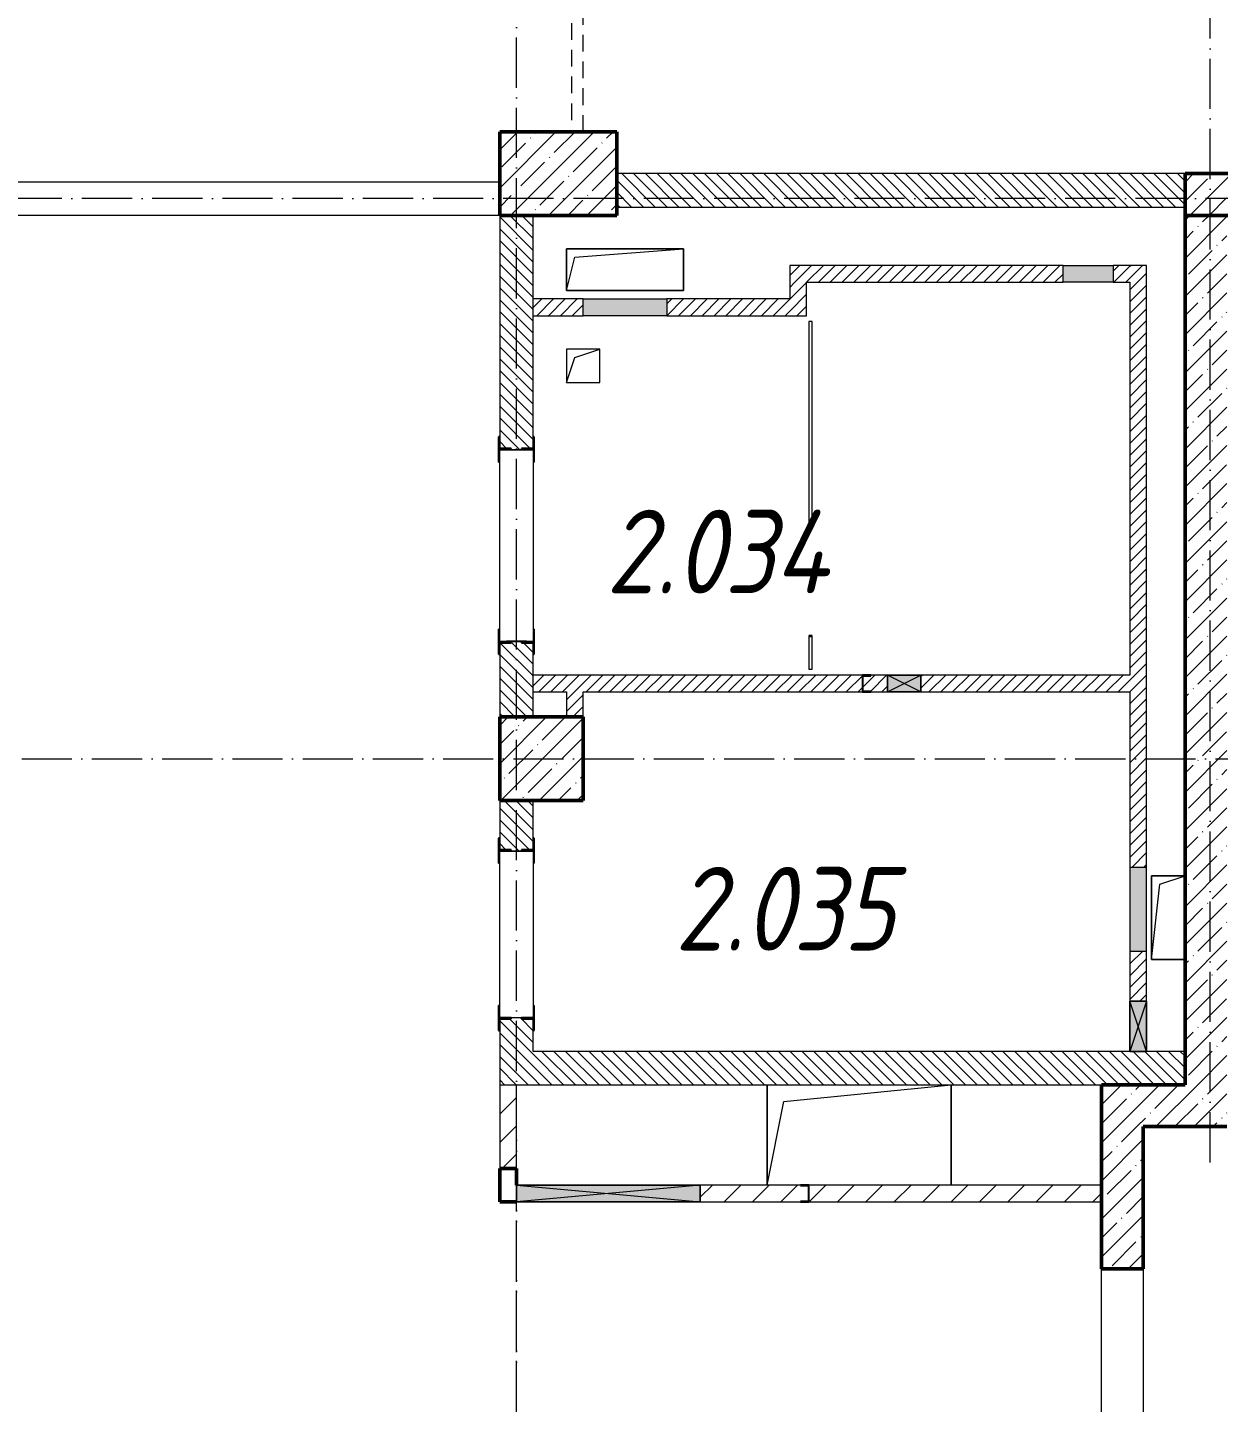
# Model space of a CAD drawing. Header units: millimetres. Extents: x -213536 to 1564669, y 70501 to 942238.
# Drawn here: x 634708 to 641833, y 619625 to 627849 of the extents above; entities that cross this region are included whole.
import ezdxf

# ---------------------------------------------------------------- set-up
doc = ezdxf.new("R2010")
doc.units = ezdxf.units.MM
doc.linetypes.add('200_ШТРИХ_ш1п0_6_', pattern=[160, 100, -60])
doc.linetypes.add('50_200_ШТРИХ_1Т_ш5_п1_п1_', pattern=[700, 500, -100, 0, -100])
for name, color, linetype, lineweight in [('3.1) ЖБ окна 1.2 м', 102, 'Continuous', 30), ('A-DETL-____-OTLN-3', 7, '200_ШТРИХ_ш1п0_6_', 9), ('A-DETL-GENF-OTLN', 7, 'Continuous', 9), ('A-DOOR-OPNG-MCUT', 7, 'Continuous', 35), ('A-FLOR-____-OTLN', 7, 'Continuous', 9), ('A-GENM-____-MCUT', 7, 'Continuous', 25), ('A-GENM-____-OTLN', 7, 'Continuous', 9), ('A-GENM-____-OTLN-1', 7, 'Continuous', 25), ('A-GLAZ-____-OTLN', 7, 'Continuous', 9), ('A-WALL-____-MCUT', 7, 'Continuous', 13), ('A-WALL-____-MCUT-2', 7, 'Continuous', 50), ('A-WALL-____-OTLN', 7, 'Continuous', 9), ('A-WALL-____-PATT-1', 7, 'Continuous', 9), ('A-WALL-FNSH-MCUT-1', 7, 'Continuous', 9), ('I-WALL-____-OTLN', 7, 'Continuous', 9), ('S-COLS-____-MCUT', 7, 'Continuous', 50), ('S-COLS-____-OTLN', 7, 'Continuous', 9), ('S-GRID-____-OTLN-1', 7, '50_200_ШТРИХ_1Т_ш5_п1_п1_', 9), ('Марки помещений', 7, 'Continuous', 9)]:
    doc.layers.add(name, color=color, linetype=linetype, lineweight=lineweight)
doc.layers.add('A-DOOR-____-OTLN-1', color=7, linetype='Continuous', lineweight=9, true_color=0xffffff)
doc.styles.add('ISOCPEUR_I_2', font='isocpeui.ttf', dxfattribs={"width": 0.85, "height": 2.3})
pattern_1 = [(135, (544282.637, 571544.04), (-35.35534, -35.35534), [])]
pattern_2 = [(45, (544282.637, 571544.04), (-35.35534, 35.35534), [])]
pattern_3 = [(45, (544282.64, 571544.04), (-84.85281, 84.85281), [])]
pattern_4 = [(45, (544282.64, 571544.04), (-114.04925, 114.04925), []), (45, (544396.69, 571544.04), (-114.04925, 114.04925), [201.612, -40.322, 3.353, -36.97])]

# ---------------------------------------------------------------- blocks, each defined once
blk = doc.blocks.new('BSC_Колонна _Прямоугольная - 500х700-V110-АР1_План отверстий 2 этажа в осях 1-64_Ю-ЯЯ')
at = {"layer": 'S-COLS-____-OTLN'}
h = blk.add_hatch(dxfattribs=at)
h.set_pattern_fill('FP_123', color=256, style=0, pattern_type=2)
h.set_pattern_definition([(315, (-55431.04, 93600), (114.04925, 114.04925), []), (315, (-55431.04, 93485.95), (114.04925, 114.04925), [201.613, -40.323, 3.353, -36.97])])
h.paths.add_polyline_path([(-250, 350), (-250, -350), (250, -350), (250, 350)], flags=0)
at = {"layer": 'S-COLS-____-MCUT'}
for p, q in [((250, 350), (-250, 350)), ((-250, 350), (-250, -350)), ((250, -350), (250, 350)), ((-250, -350), (250, -350))]:
    blk.add_line(p, q, dxfattribs=at)
blk = doc.blocks.new('BSC_Колонна _Прямоугольная - 500х500-V147-АР1_План отверстий 2 этажа в осях 1-64_Ю-ЯЯ')
at = {"layer": 'S-COLS-____-OTLN'}
h = blk.add_hatch(dxfattribs=at)
h.set_pattern_fill('FP_160', color=256, style=0, pattern_type=2)
h.set_pattern_definition([(45, (-93500, -51931.04), (-114.04925, 114.04925), []), (45, (-93385.95, -51931.04), (-114.04925, 114.04925), [201.613, -40.323, 3.353, -36.97])])
h.paths.add_polyline_path([(-250, -250), (250, -250), (250, 250), (-250, 250)], flags=0)
at = {"layer": 'S-COLS-____-MCUT'}
for p, q in [((250, 250), (-250, 250)), ((-250, 250), (-250, -250)), ((250, -250), (250, 250)), ((-250, -250), (250, -250))]:
    blk.add_line(p, q, dxfattribs=at)
blk = doc.blocks.new('DOR_ДУ_распашная__1Ст_Прямоугольная_ШЕР - Вн_650х2100h_Кабинки С_у-19996353-АР1_План отверстий 2 этажа в осях 1-64_Ю-ЯЯ')
at = {"layer": 'A-DOOR-OPNG-MCUT'}
for p, q in [((-325, 10), (-325, -10)), ((325, -10), (325, 10))]:
    blk.add_line(p, q, dxfattribs=at)
blk = doc.blocks.new('154_Фахверк_СКБ_Швеллер - Тип_100_3960-28318856-АР1_План отверстий 2 этажа в осях 1-64_Ю-ЯЯ')
at = {"layer": 'A-GENM-____-MCUT'}
for p, q in [((175, 50), (125, 50)), ((125, 50), (125, -50)), ((128, 47), (175, 47)), ((128, -47), (128, 47)), ((175, 47), (175, 50)), ((125, -50), (175, -50)), ((175, -47), (128, -47)), ((175, -50), (175, -47))]:
    blk.add_line(p, q, dxfattribs=at)
blk = doc.blocks.new('154_Фахверк_СКБ_Швеллер - Тип_100_3960-28331862-АР1_План отверстий 2 этажа в осях 1-64_Ю-ЯЯ')
at = {"layer": 'A-GENM-____-MCUT'}
for p, q in [((175, 50), (125, 50)), ((125, 50), (125, -50)), ((128, 47), (175, 47)), ((128, -47), (128, 47)), ((175, 47), (175, 50)), ((125, -50), (175, -50)), ((175, -47), (128, -47)), ((175, -50), (175, -47))]:
    blk.add_line(p, q, dxfattribs=at)
blk = doc.blocks.new('154_Стойка_СКБ_Уголок - СМ-2180_200-28268025-АР1_План отверстий 2 этажа в осях 1-64_Ю-ЯЯ')
at = {"layer": 'A-GENM-____-MCUT'}
for p, q in [((125, 156), (125, 81)), ((200, 156), (125, 156)), ((131, 81), (131, 150)), ((131, 150), (200, 150)), ((200, 150), (200, 156)), ((125, 81), (131, 81)), ((131, 19), (125, 19)), ((125, 19), (125, -56)), ((131, -50), (131, 19)), ((125, -56), (200, -56)), ((200, -50), (131, -50)), ((200, -56), (200, -50))]:
    blk.add_line(p, q, dxfattribs=at)
blk = doc.blocks.new('Стойка_Влож_Полоса боковая - Полоса-28213942-АР1_План отверстий 2 этажа в осях 1-64_Ю-ЯЯ')
at = {"layer": 'A-GENM-____-OTLN'}
for p, q in [((-5, 60), (0, 60)), ((-5, -60), (-5, 60)), ((0, -60), (-5, -60))]:
    blk.add_line(p, q, dxfattribs=at)
blk = doc.blocks.new('Стойка_Влож_Уголок_Опорный - Уголок-28213941-АР1_План отверстий 2 этажа в осях 1-64_Ю-ЯЯ')
at = {"layer": 'A-GENM-____-OTLN'}
for p, q in [((-212, -6), (-212, 0)), ((0, 0), (0, -6)), ((-212, -75), (-212, -6)), ((-212, -6), (-206, -6)), ((-212, -75), (-206, -75)), ((-6, -6), (0, -6)), ((-6, -75), (0, -75)), ((0, -6), (0, -75))]:
    blk.add_line(p, q, dxfattribs=at)
blk = doc.blocks.new('AR_Отверстие Ниша - Лючок-32401671-АР1_План отверстий 2 этажа в осях 1-64_Ю-ЯЯ')
at = {"layer": 'A-GLAZ-____-OTLN'}
blk.add_hatch(color=256, dxfattribs=at).paths.add_polyline_path([(250, -50), (250, 50), (-250, 50), (-250, -50)], flags=0)
for p, q in [((250, 50), (-250, 50)), ((-250, 50), (-250, -50)), ((250, -50), (250, 50)), ((-250, -50), (250, -50))]:
    blk.add_line(p, q, dxfattribs=at)
blk = doc.blocks.new('AR_Отверстие Ниша - Лючок-32401647-АР1_План отверстий 2 этажа в осях 1-64_Ю-ЯЯ')
at = {"layer": 'A-GLAZ-____-OTLN'}
blk.add_hatch(color=256, dxfattribs=at).paths.add_polyline_path([(150, 50), (-150, 50), (-150, -50), (150, -50)], flags=0)
for p, q in [((-150, 50), (150, 50)), ((-150, -50), (-150, 50)), ((150, 50), (150, -50)), ((150, -50), (-150, -50))]:
    blk.add_line(p, q, dxfattribs=at)
blk = doc.blocks.new('AR_Отверстие Ниша - Лючок-32401869-АР1_План отверстий 2 этажа в осях 1-64_Ю-ЯЯ')
at = {"layer": 'A-GLAZ-____-OTLN'}
blk.add_hatch(color=256, dxfattribs=at).paths.add_polyline_path([(250, 50), (-250, 50), (-250, -50), (250, -50)], flags=0)
for p, q in [((-250, 50), (250, 50)), ((-250, -50), (-250, 50)), ((250, 50), (250, -50)), ((250, -50), (-250, -50))]:
    blk.add_line(p, q, dxfattribs=at)
blk = doc.blocks.new('AR_Отверстие прямоугольное _в плите_ - AR_Отверстие прямоугольное _в плите_-30459207-АР1_План отверстий 2 этажа в осях 1-64_Ю-ЯЯ')
at = {"layer": 'A-GENM-____-OTLN'}
for p, q in [((100, 100), (-100, 100)), ((-100, 100), (-100, -100)), ((-50, 50), (100, 100)), ((100, -100), (100, 100)), ((-100, -100), (-50, 50)), ((-100, -100), (100, -100))]:
    blk.add_line(p, q, dxfattribs=at)
blk = doc.blocks.new('AR_Отверстие прямоугольное _в плите_ - AR_Отверстие прямоугольное _в плите_-30229458-АР1_План отверстий 2 этажа в осях 1-64_Ю-ЯЯ')
at = {"layer": 'A-GENM-____-OTLN'}
for p, q in [((100, 250), (-100, 250)), ((-100, 250), (-100, -250)), ((-50, 200), (100, 250)), ((-100, -250), (-50, 200)), ((-100, -250), (100, -250))]:
    blk.add_line(p, q, dxfattribs=at)
blk = doc.blocks.new('AR_Отверстие прямоугольное _в плите_ - AR_Отверстие прямоугольное _в плите_-30459221-АР1_План отверстий 2 этажа в осях 1-64_Ю-ЯЯ')
at = {"layer": 'A-GENM-____-OTLN'}
for p, q in [((350, 125), (-350, 125)), ((-350, 125), (-350, -125)), ((-300, 75), (350, 125)), ((350, -125), (350, 125)), ((-350, -125), (-300, 75)), ((-350, -125), (350, -125))]:
    blk.add_line(p, q, dxfattribs=at)
blk = doc.blocks.new('AR_Отверстие прямоугольное _в плите_ - AR_Отверстие прямоугольное _в плите_-30552682-АР1_План отверстий 2 этажа в осях 1-64_Ю-ЯЯ')
at = {"layer": 'A-GENM-____-OTLN'}
for p, q in [((-550, 300), (-550, -300)), ((-450, 200), (550, 300)), ((550, -300), (550, 300)), ((-550, -300), (-450, 200))]:
    blk.add_line(p, q, dxfattribs=at)
blk = doc.blocks.new('AR_Отверстие прямоугольное _в стене__БезПР - AR_Отверстие прямоугольное _в стене__БезПР-36427953-АР1_План отверстий 2 этажа в осях 1-64_Ю-ЯЯ')
at = {"layer": 'A-GLAZ-____-OTLN'}
blk.add_hatch(color=256, dxfattribs=at).paths.add_polyline_path([(100, 50), (-100, 50), (-100, -50), (100, -50)], flags=0)
at = {"layer": 'A-DETL-GENF-OTLN'}
for p, q in [((-100, -50), (-100, 50)), ((-100, 50), (100, 50)), ((100, 50), (-100, -50)), ((-100, 50), (100, -50)), ((100, 50), (-100, 50)), ((-100, 50), (-100, -50)), ((100, 50), (100, -50)), ((100, -50), (100, 50)), ((100, -50), (-100, -50)), ((-100, -50), (100, -50))]:
    blk.add_line(p, q, dxfattribs=at)
blk = doc.blocks.new('AR_Отверстие прямоугольное _в стене__БезПР - AR_Отверстие прямоугольное _в стене__БезПР-36789536-АР1_План отверстий 2 этажа в осях 1-64_Ю-ЯЯ')
at = {"layer": 'A-GLAZ-____-OTLN'}
blk.add_hatch(color=256, dxfattribs=at).paths.add_polyline_path([(150, 50), (-150, 50), (-150, -50), (150, -50)], flags=0)
at = {"layer": 'A-DETL-GENF-OTLN'}
for p, q in [((-150, -50), (-150, 50)), ((-150, 50), (150, 50)), ((150, 50), (-150, -50)), ((-150, 50), (150, -50)), ((150, 50), (-150, 50)), ((-150, 50), (-150, -50)), ((150, 50), (150, -50)), ((150, -50), (150, 50)), ((150, -50), (-150, -50)), ((-150, -50), (150, -50))]:
    blk.add_line(p, q, dxfattribs=at)
blk = doc.blocks.new('BSC_Колонна _Прямоугольная1 - 200х100 _металл_-V206-АР1_План отверстий 2 этажа в осях 1-64_Ю-ЯЯ')
at = {"layer": 'S-COLS-____-MCUT'}
for p, q in [((0, 50), (-100, 50)), ((-100, 50), (-100, -50)), ((100, -50), (100, 50)), ((-100, -50), (100, -50))]:
    blk.add_line(p, q, dxfattribs=at)
blk = doc.blocks.new('AR_Отверстие прямоугольное _в стене_ - AR_Отверстие прямоугольное _в стене__ОВ-36943067-АР1_План отверстий 2 этажа в осях 1-64_Ю-ЯЯ')
at = {"layer": 'A-GLAZ-____-OTLN'}
blk.add_hatch(color=256, dxfattribs=at).paths.add_polyline_path([(550, -50), (550, 50), (-550, 50), (-550, -50)], flags=0)
at = {"layer": 'A-DETL-GENF-OTLN'}
for p, q in [((-550, -50), (-550, 50)), ((-550, 50), (550, 50)), ((550, 50), (-550, -50)), ((-550, 50), (550, -50)), ((550, 50), (-550, 50)), ((-550, 50), (-550, -50)), ((550, 50), (550, -50)), ((550, -50), (550, 50)), ((550, -50), (-550, -50)), ((-550, -50), (550, -50))]:
    blk.add_line(p, q, dxfattribs=at)
blk = doc.blocks.new('2этаж')
at = {"layer": 'S-GRID-____-OTLN-1', "color": 251, "ltscale": 0.6, "true_color": 0x636466}
for p, q in [((77758.3, 498997), (77758.3, 549908.8)), ((81908.3, 508532.6), (81908.3, 549908.8)), ((88482.7, 514297), (-20260.4, 514297)), ((53374.4, 510947), (88482.7, 510947)), ((77758.3, 454533.3), (77758.3, 508896.9))]:
    blk.add_line(p, q, dxfattribs=at)

msp = doc.modelspace()

# ---------------------------------------------------------------- hatches: boundary and pattern name
at = {"layer": 'A-WALL-____-PATT-1'}
h = msp.add_hatch(dxfattribs=at)
h.set_pattern_fill('FP_6', color=256, style=0, pattern_type=2)
h.set_pattern_definition(pattern_1)
h.paths.add_polyline_path([(641632.6, 626775.1), (641632.6, 626975.1), (638232.6, 626975.1), (638232.6, 626775.1), (639712.5, 626775.1)], flags=0)
h = msp.add_hatch(dxfattribs=at)
h.set_pattern_fill('FP_13', color=256, style=0, pattern_type=2)
h.set_pattern_definition(pattern_4)
h.paths.add_polyline_path([(645032.6, 626725.1), (645032.6, 626975.1), (641632.6, 626975.1), (641632.6, 626725.1), (643247.5, 626725.1)], flags=0)
h = msp.add_hatch(dxfattribs=at)
h.set_pattern_fill('FP_6', color=256, style=0, pattern_type=2)
h.set_pattern_definition(pattern_1)
h.paths.add_polyline_path([(637732.6, 623725.1), (637732.6, 624169.1), (637663.6, 624169.1), (637663.6, 624175.1), (637601.6, 624175.1), (637601.6, 624169.1), (637532.6, 624169.1), (637532.6, 623725.1)], flags=0)
h.paths.add_polyline_path([(637663.6, 625325.1), (637663.6, 625331.1), (637732.6, 625331.1), (637732.6, 626725.1), (637532.6, 626725.1), (637532.6, 625331.1), (637601.6, 625331.1), (637601.6, 625325.1)], flags=0)
h = msp.add_hatch(dxfattribs=at)
h.set_pattern_fill('FP_13', color=256, style=0, pattern_type=2)
h.set_pattern_definition(pattern_4)
h.paths.add_polyline_path([(641882.6, 621525.1), (641882.6, 626725.1), (641632.6, 626725.1), (641632.6, 621525.1)], flags=0)
h = msp.add_hatch(dxfattribs=at)
h.set_pattern_fill('FP_5', color=256, style=0, pattern_type=2)
h.set_pattern_definition(pattern_2)
h.paths.add_polyline_path([(641202.6, 626325.1), (641302.6, 626325.1), (641302.6, 626425.1), (641202.6, 626425.1), (641202.6, 626419.9)], flags=0)
h.paths.add_polyline_path([(639367.6, 626325.1), (640902.6, 626325.1), (640902.6, 626425.1), (639267.6, 626425.1), (639267.6, 626325.1)], flags=0)
h = msp.add_hatch(dxfattribs=at)
h.set_pattern_fill('FP_5', color=256, style=0, pattern_type=2)
h.set_pattern_definition(pattern_2)
h.paths.add_polyline_path([(641389.3, 622025.1), (641402.6, 622025.1), (641402.6, 622325.1), (641302.6, 622325.1), (641302.6, 622025.1), (641388.7, 622025.1)], flags=0)
h.paths.add_polyline_path([(641302.6, 622825.1), (641402.6, 622825.1), (641402.6, 626425.1), (641302.6, 626425.1), (641302.6, 623875.1)], flags=0)
h = msp.add_hatch(dxfattribs=at)
h.set_pattern_fill('FP_5', color=256, style=0, pattern_type=2)
h.set_pattern_definition(pattern_2)
h.paths.add_polyline_path([(639367.6, 626125.1), (639367.6, 626325.1), (639267.6, 626325.1), (639267.6, 626125.1)], flags=0)
h = msp.add_hatch(dxfattribs=at)
h.set_pattern_fill('FP_5', color=256, style=0, pattern_type=2)
h.set_pattern_definition(pattern_2)
h.paths.add_polyline_path([(638032.6, 626125.1), (638032.6, 626225.1), (637732.6, 626225.1), (637732.6, 626125.1)], flags=0)
h.paths.add_polyline_path([(639267.6, 626125.1), (639267.6, 626225.1), (638532.6, 626225.1), (638532.6, 626125.1)], flags=0)
h = msp.add_hatch(dxfattribs=at)
h.set_pattern_fill('FP_5', color=256, style=0, pattern_type=2)
h.set_pattern_definition(pattern_2)
h.paths.add_polyline_path([(640052.6, 623875.1), (641302.6, 623875.1), (641302.6, 623975.1), (640052.6, 623975.1), (640052.6, 623936.9)], flags=0)
h.paths.add_polyline_path([(637932.6, 623875.1), (639702.6, 623875.1), (639702.6, 623975.1), (637732.6, 623975.1), (637732.6, 623875.1)], flags=0)
h.paths.add_polyline_path([(639852.6, 623875.1), (639852.6, 623975.1), (639752.6, 623975.1), (639752.6, 623972.1), (639705.6, 623972.1), (639705.6, 623878.1), (639752.6, 623878.1), (639752.6, 623875.1)], flags=0)
h = msp.add_hatch(dxfattribs=at)
h.set_pattern_fill('FP_5', color=256, style=0, pattern_type=2)
h.set_pattern_definition(pattern_2)
h.paths.add_polyline_path([(637932.6, 623725.1), (638032.6, 623725.1), (638032.6, 623875.1), (637932.6, 623875.1)], flags=0)
h = msp.add_hatch(dxfattribs=at)
h.set_pattern_fill('FP_6', color=256, style=0, pattern_type=2)
h.set_pattern_definition(pattern_1)
h.paths.add_polyline_path([(637732.6, 621525.1), (637732.6, 621919.1), (637663.6, 621919.1), (637663.6, 621925.1), (637601.6, 621925.1), (637601.6, 621919.1), (637532.6, 621919.1), (637532.6, 621525.1)], flags=0)
h.paths.add_polyline_path([(637601.6, 622925.1), (637663.6, 622925.1), (637663.6, 622931.1), (637732.6, 622931.1), (637732.6, 623225.1), (637532.6, 623225.1), (637532.6, 622931.1), (637601.6, 622931.1)], flags=0)
h = msp.add_hatch(dxfattribs=at)
h.set_pattern_fill('FP_6', color=256, style=0, pattern_type=2)
h.set_pattern_definition(pattern_1)
h.paths.add_polyline_path([(639712.5, 621525.1), (641632.6, 621525.1), (641632.6, 621725.1), (637732.6, 621725.1), (637732.6, 621525.1)], flags=0)
h = msp.add_hatch(dxfattribs=at)
h.set_pattern_fill('FP_4', color=256, style=0, pattern_type=2)
h.set_pattern_definition(pattern_3)
h.paths.add_polyline_path([(637532.6, 621025.1), (637632.6, 621025.1), (637632.6, 621525.1), (637532.6, 621525.1)], flags=0)
h = msp.add_hatch(dxfattribs=at)
h.set_pattern_fill('FP_13', color=256, style=0, pattern_type=2)
h.set_pattern_definition(pattern_4)
h.paths.add_polyline_path([(641882.6, 621275.1), (641882.6, 621525.1), (641132.6, 621525.1), (641132.6, 621275.1), (641382.6, 621275.1)], flags=0)
h = msp.add_hatch(dxfattribs=at)
h.set_pattern_fill('FP_13', color=256, style=0, pattern_type=2)
h.set_pattern_definition(pattern_4)
h.paths.add_polyline_path([(641382.6, 618625.1), (641382.6, 618825.1), (641132.6, 618825.1), (641132.6, 618625.1)], flags=0)
h.paths.add_polyline_path([(641132.6, 620425.1), (641382.6, 620425.1), (641382.6, 621275.1), (641132.6, 621275.1)], flags=0)
h = msp.add_hatch(dxfattribs=at)
h.set_pattern_fill('FP_4', color=256, style=0, pattern_type=2)
h.set_pattern_definition(pattern_3)
h.paths.add_polyline_path([(641132.6, 620825.1), (641132.6, 620925.1), (639382.6, 620925.1), (639382.6, 620825.1), (639712.5, 620825.1)], flags=0)
h.paths.add_polyline_path([(639332.6, 620825.1), (639332.6, 620828.1), (639379.6, 620828.1), (639379.6, 620922.1), (639332.6, 620922.1), (639332.6, 620925.1), (638732.6, 620925.1), (638732.6, 620825.1)], flags=0)

# ---------------------------------------------------------------- linework, layer by layer
at = {"layer": 'A-DETL-____-OTLN-3'}
for p, q in [((637962.6, 632675.1), (637962.6, 627225.1)), ((638032.6, 627225.1), (638032.6, 632675.1))]:
    msp.add_line(p, q, dxfattribs=at)
at = {"layer": 'A-FLOR-____-OTLN'}
for p, q in [((637932.6, 626525.1), (638632.6, 626525.1)), ((637932.6, 626275.1), (637932.6, 626525.1)), ((638632.6, 626525.1), (638632.6, 626275.1)), ((638632.6, 626275.1), (637932.6, 626275.1)), ((641432.6, 622775.1), (641632.6, 622775.1)), ((641432.6, 622275.1), (641432.6, 622775.1)), ((641632.6, 622275.1), (641432.6, 622275.1)), ((639132.6, 620925.1), (639132.6, 621525.1)), ((640232.6, 621525.1), (640232.6, 620925.1))]:
    msp.add_line(p, q, dxfattribs=at)
at = {"layer": 'A-WALL-____-MCUT'}
for p, q in [((641632.6, 626975.1), (638232.6, 626975.1)), ((638232.6, 626775.1), (641632.6, 626775.1)), ((637532.6, 626725.1), (637532.6, 625400.1)), ((637732.6, 625400.1), (637732.6, 626725.1)), ((637601.6, 625325.1), (637663.6, 625325.1)), ((637663.6, 624175.1), (637601.6, 624175.1)), ((637532.6, 624100.1), (637532.6, 623725.1)), ((637732.6, 623725.1), (637732.6, 624100.1)), ((637532.6, 623225.1), (637532.6, 623000.1)), ((637732.6, 623000.1), (637732.6, 623225.1)), ((637601.6, 622925.1), (637663.6, 622925.1)), ((637663.6, 621925.1), (637601.6, 621925.1)), ((637532.6, 621850.1), (637532.6, 621525.1)), ((637732.6, 621725.1), (637732.6, 621850.1)), ((641302.6, 621725.1), (637732.6, 621725.1)), ((641632.6, 621725.1), (641402.6, 621725.1)), ((637532.6, 621525.1), (641132.6, 621525.1))]:
    msp.add_line(p, q, dxfattribs=at)
at = {"layer": 'A-WALL-____-MCUT-2'}
for p, q in [((641632.6, 626975.1), (641632.6, 621525.1)), ((645032.6, 626975.1), (641632.6, 626975.1)), ((641632.6, 626725.1), (645032.6, 626725.1)), ((641132.6, 621525.1), (641132.6, 620425.1)), ((641632.6, 621525.1), (641132.6, 621525.1)), ((641382.6, 620425.1), (641382.6, 621275.1)), ((641382.6, 621275.1), (641882.6, 621275.1)), ((641132.6, 620425.1), (641382.6, 620425.1))]:
    msp.add_line(p, q, dxfattribs=at)
at = {"layer": 'A-WALL-____-OTLN'}
for p, q in [((641132.6, 618825.1), (641132.6, 620425.1)), ((641382.6, 620425.1), (641382.6, 618825.1))]:
    msp.add_line(p, q, dxfattribs=at)
at = {"layer": 'A-WALL-FNSH-MCUT-1'}
for p, q in [((640902.6, 626425.1), (639267.6, 626425.1)), ((639267.6, 626425.1), (639267.6, 626225.1)), ((641402.6, 626425.1), (641202.6, 626425.1)), ((641402.6, 622825.1), (641402.6, 626425.1)), ((639367.6, 626325.1), (640902.6, 626325.1)), ((639367.6, 626125.1), (639367.6, 626325.1)), ((641202.6, 626325.1), (641302.6, 626325.1)), ((641302.6, 626325.1), (641302.6, 623975.1)), ((638032.6, 626225.1), (637732.6, 626225.1)), ((639267.6, 626225.1), (638532.6, 626225.1)), ((637732.6, 626125.1), (638032.6, 626125.1)), ((638532.6, 626125.1), (639367.6, 626125.1)), ((639382.6, 626090.1), (639382.6, 624860.1)), ((639402.6, 626090.1), (639382.6, 626090.1)), ((639402.6, 624860.1), (639402.6, 626090.1)), ((639382.6, 624210.1), (639382.6, 624010.1)), ((639402.6, 624010.1), (639402.6, 624210.1)), ((639702.6, 623975.1), (637732.6, 623975.1)), ((639382.6, 624010.1), (639402.6, 624010.1)), ((639852.6, 623975.1), (639752.6, 623975.1)), ((641302.6, 623975.1), (640052.6, 623975.1)), ((637732.6, 623875.1), (637932.6, 623875.1)), ((637932.6, 623875.1), (637932.6, 623725.1)), ((638032.6, 623875.1), (639702.6, 623875.1)), ((638032.6, 623725.1), (638032.6, 623875.1)), ((639752.6, 623875.1), (639852.6, 623875.1)), ((640052.6, 623875.1), (641302.6, 623875.1)), ((641302.6, 623875.1), (641302.6, 622825.1)), ((641302.6, 622325.1), (641302.6, 622025.1)), ((641402.6, 622025.1), (641402.6, 622325.1)), ((637532.6, 621525.1), (637532.6, 621025.1)), ((637632.6, 621025.1), (637632.6, 621525.1)), ((639332.6, 620925.1), (638732.6, 620925.1)), ((641132.6, 620925.1), (639382.6, 620925.1)), ((641132.6, 620825.1), (641132.6, 620925.1)), ((638732.6, 620825.1), (639332.6, 620825.1)), ((639382.6, 620825.1), (641132.6, 620825.1))]:
    msp.add_line(p, q, dxfattribs=at)
at = {"layer": 'I-WALL-____-OTLN'}
for p, q in [((633532.6, 626925.1), (637532.6, 626925.1)), ((637532.6, 626725.1), (633532.6, 626725.1)), ((637532.6, 624175.1), (637532.6, 625325.1)), ((637732.6, 625325.1), (637732.6, 624175.1)), ((637532.6, 621925.1), (637532.6, 622925.1)), ((637732.6, 622925.1), (637732.6, 621925.1))]:
    msp.add_line(p, q, dxfattribs=at)

# ---------------------------------------------------------------- block references
at = {"layer": '3.1) ЖБ окна 1.2 м'}
msp.add_blockref('2этаж', (559874.3, 112528.1), dxfattribs=at)
at = {"layer": 'A-DOOR-____-OTLN-1', "rotation": 90}
msp.add_blockref('DOR_ДУ_распашная__1Ст_Прямоугольная_ШЕР - Вн_650х2100h_Кабинки С_у-19996353-АР1_План отверстий 2 этажа в осях 1-64_Ю-ЯЯ', (639392.6, 624535.1), dxfattribs=at)
at = {"layer": 'A-GENM-____-OTLN'}
for name, p in [('AR_Отверстие прямоугольное _в плите_ - AR_Отверстие прямоугольное _в плите_-30459221-АР1_План отверстий 2 этажа в осях 1-64_Ю-ЯЯ', (638282.6, 626400.1)), ('AR_Отверстие прямоугольное _в плите_ - AR_Отверстие прямоугольное _в плите_-30459207-АР1_План отверстий 2 этажа в осях 1-64_Ю-ЯЯ', (638032.6, 625825.1)), ('Стойка_Влож_Уголок_Опорный - Уголок-28213941-АР1_План отверстий 2 этажа в осях 1-64_Ю-ЯЯ', (637738.6, 625325.1)), ('Стойка_Влож_Уголок_Опорный - Уголок-28213941-АР1_План отверстий 2 этажа в осях 1-64_Ю-ЯЯ', (637738.6, 622925.1)), ('AR_Отверстие прямоугольное _в плите_ - AR_Отверстие прямоугольное _в плите_-30229458-АР1_План отверстий 2 этажа в осях 1-64_Ю-ЯЯ', (641532.6, 622525.1)), ('AR_Отверстие прямоугольное _в плите_ - AR_Отверстие прямоугольное _в плите_-30552682-АР1_План отверстий 2 этажа в осях 1-64_Ю-ЯЯ', (639682.6, 621225.1))]:
    msp.add_blockref(name, p, dxfattribs=at)
for name, p, rotation in [('Стойка_Влож_Полоса боковая - Полоса-28213942-АР1_План отверстий 2 этажа в осях 1-64_Ю-ЯЯ', (637632.6, 625325.1), 89.99999999999991), ('Стойка_Влож_Уголок_Опорный - Уголок-28213941-АР1_План отверстий 2 этажа в осях 1-64_Ю-ЯЯ', (637526.6, 624175.1), 180), ('Стойка_Влож_Полоса боковая - Полоса-28213942-АР1_План отверстий 2 этажа в осях 1-64_Ю-ЯЯ', (637632.6, 624175.1), 269.9999999999999), ('Стойка_Влож_Полоса боковая - Полоса-28213942-АР1_План отверстий 2 этажа в осях 1-64_Ю-ЯЯ', (637632.6, 622925.1), 89.99999999999991), ('Стойка_Влож_Уголок_Опорный - Уголок-28213941-АР1_План отверстий 2 этажа в осях 1-64_Ю-ЯЯ', (637526.6, 621925.1), 180)]:
    msp.add_blockref(name, p, dxfattribs=dict(at, rotation=rotation))
at = {"layer": 'A-GENM-____-OTLN-1'}
for name, p, rotation in [('154_Стойка_СКБ_Уголок - СМ-2180_200-28268025-АР1_План отверстий 2 этажа в осях 1-64_Ю-ЯЯ', (637682.6, 625200.1), 89.9999999999999), ('154_Стойка_СКБ_Уголок - СМ-2180_200-28268025-АР1_План отверстий 2 этажа в осях 1-64_Ю-ЯЯ', (637582.6, 624300.1), 269.9999999999999), ('154_Стойка_СКБ_Уголок - СМ-2180_200-28268025-АР1_План отверстий 2 этажа в осях 1-64_Ю-ЯЯ', (637682.6, 622800.1), 89.9999999999999), ('154_Стойка_СКБ_Уголок - СМ-2180_200-28268025-АР1_План отверстий 2 этажа в осях 1-64_Ю-ЯЯ', (637582.6, 622050.1), 269.9999999999999), ('154_Фахверк_СКБ_Швеллер - Тип_100_3960-28318856-АР1_План отверстий 2 этажа в осях 1-64_Ю-ЯЯ', (639507.6, 620875.1), 180)]:
    msp.add_blockref(name, p, dxfattribs=dict(at, rotation=rotation))
msp.add_blockref('154_Фахверк_СКБ_Швеллер - Тип_100_3960-28331862-АР1_План отверстий 2 этажа в осях 1-64_Ю-ЯЯ', (639577.6, 623925.1), dxfattribs=at)
at = {"layer": 'A-GLAZ-____-OTLN'}
for name, p, rotation in [('AR_Отверстие Ниша - Лючок-32401647-АР1_План отверстий 2 этажа в осях 1-64_Ю-ЯЯ', (641052.6, 626375.1), 180), ('AR_Отверстие Ниша - Лючок-32401869-АР1_План отверстий 2 этажа в осях 1-64_Ю-ЯЯ', (638282.6, 626175.1), 180), ('AR_Отверстие прямоугольное _в стене__БезПР - AR_Отверстие прямоугольное _в стене__БезПР-36427953-АР1_План отверстий 2 этажа в осях 1-64_Ю-ЯЯ', (639952.6, 623925.1), 180), ('AR_Отверстие Ниша - Лючок-32401671-АР1_План отверстий 2 этажа в осях 1-64_Ю-ЯЯ', (641352.6, 622575.1), 270), ('AR_Отверстие прямоугольное _в стене__БезПР - AR_Отверстие прямоугольное _в стене__БезПР-36789536-АР1_План отверстий 2 этажа в осях 1-64_Ю-ЯЯ', (641352.6, 621875.1), 270)]:
    msp.add_blockref(name, p, dxfattribs=dict(at, rotation=rotation))
msp.add_blockref('AR_Отверстие прямоугольное _в стене_ - AR_Отверстие прямоугольное _в стене__ОВ-36943067-АР1_План отверстий 2 этажа в осях 1-64_Ю-ЯЯ', (638182.6, 620875.1), dxfattribs=at)
at = {"layer": 'S-COLS-____-OTLN'}
for name, p, rotation in [('BSC_Колонна _Прямоугольная - 500х700-V110-АР1_План отверстий 2 этажа в осях 1-64_Ю-ЯЯ', (637882.6, 626975.1), 89.9999999999999), ('BSC_Колонна _Прямоугольная1 - 200х100 _металл_-V206-АР1_План отверстий 2 этажа в осях 1-64_Ю-ЯЯ', (637582.6, 620925.1), 270.0000000000001)]:
    msp.add_blockref(name, p, dxfattribs=dict(at, rotation=rotation))
msp.add_blockref('BSC_Колонна _Прямоугольная - 500х500-V147-АР1_План отверстий 2 этажа в осях 1-64_Ю-ЯЯ', (637782.6, 623475.1), dxfattribs=at)

# ---------------------------------------------------------------- texts
at = {"layer": 'Марки помещений', "char_height": 500, "attachment_point": 1, "style": 'ISOCPEUR_I_2'}
for s, insert, width in [('2.034', (638169.7, 624964.3), 817.721), ('2.035', (638580.7, 622828.2), 785.654)]:
    msp.add_mtext(s, dxfattribs=dict(at, insert=insert, width=width))

doc.saveas('drawing.dxf')
